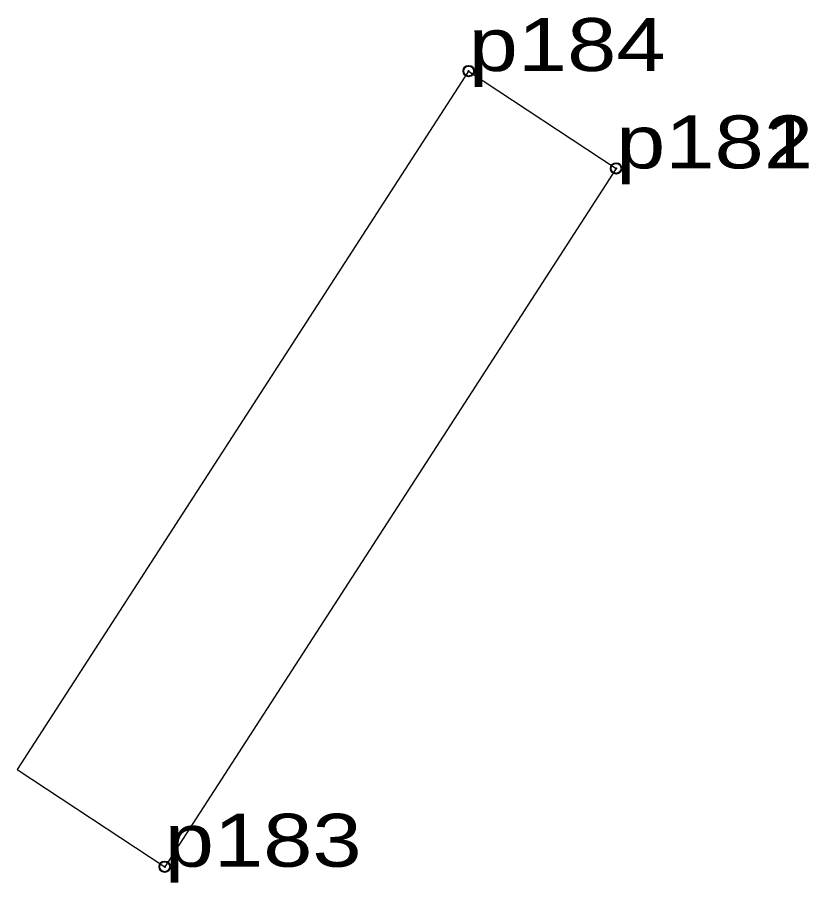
# Model space of a CAD drawing. Header units: metres. Extents: x 547896 to 552141, y 1838364 to 1844470.
# Drawn here: x 551641.69 to 551668.59, y 1840527.1 to 1840556.52 of the extents above; entities that cross this region are included whole.
import ezdxf

# ---------------------------------------------------------------- set-up
doc = ezdxf.new("R2010")
doc.units = ezdxf.units.M
doc.header["$LTSCALE"] = 0.72
doc.header["$PDMODE"] = 32
doc.header["$PDSIZE"] = 0.36
doc.layers.add('10', color=7, linetype='Continuous', lineweight=13)
doc.layers.add('12', color=7, linetype='Continuous')
doc.layers.add('7', color=7, linetype='Continuous')

msp = doc.modelspace()

# ---------------------------------------------------------------- linework, layer by layer
at = {"layer": '10'}
for p, q in [((551657.03, 1840554.69), (551641.69, 1840530.95)), ((551641.69, 1840530.95), (551646.7, 1840527.64))]:
    msp.add_line(p, q, dxfattribs=at)
msp.add_lwpolyline([(551657.03, 1840554.69), (551662.04, 1840551.38), (551646.7, 1840527.64)], dxfattribs=at)
at = {"layer": '7'}
for p in [(551657.03, 1840554.69), (551662.04, 1840551.38), (551646.7, 1840527.64)]:
    msp.add_point(p, dxfattribs=at)

# ---------------------------------------------------------------- texts
at = {"layer": '12', "width": 1.25}
for s, p in [('p184', (551657.03, 1840554.69)), ('p181', (551662.04, 1840551.38)), ('p182', (551662.04, 1840551.38)), ('p183', (551646.7, 1840527.64))]:
    msp.add_text(s, height=1.8, dxfattribs=at).set_placement(p)

doc.saveas('drawing.dxf')
